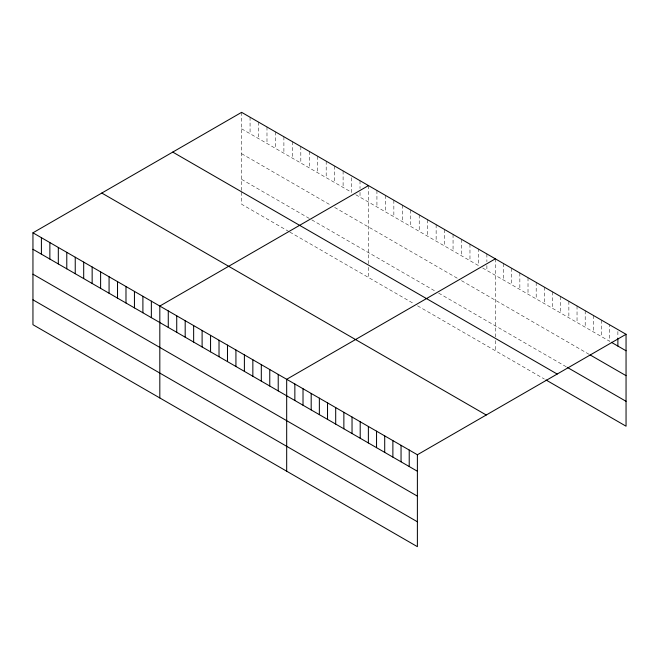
<?xml version="1.0" encoding="UTF-8"?>
<svg xmlns="http://www.w3.org/2000/svg" width="659" height="659" viewBox="0 0 659 659"><rect width="100%" height="100%" fill="white"/><g stroke="black" fill="none" stroke-linecap="round" stroke-linejoin="round"><path stroke-width="0.49" stroke-dasharray="3.29 2.47" d="M241.614 128.826L351.56 192.304L351.56 175.813M355.786 194.743L478.426 265.552L478.426 249.061M482.652 267.991L609.715 341.346L609.715 324.854M241.614 153.712L331.263 205.468M334.648 207.428L459.817 279.696M461.514 280.668L589.286 354.443M241.614 179.355L309.269 218.417M311.806 219.884L436.134 291.665M438.672 293.123L566.41 366.874M288.971 231.581L241.614 204.241L241.614 191.332M289.82 232.075L414.149 303.857M417.534 305.809L544.359 379.032M617.878 331.51L617.878 337.334M601.543 320.142L601.543 336.625M593.372 315.422L593.372 331.914M585.2 310.71L585.2 327.193M577.037 305.99L577.037 322.482M568.865 301.278L568.865 317.762M560.694 296.558L560.694 313.05M552.522 291.838L552.522 308.33M544.359 287.126L544.359 303.61M536.187 282.406L536.187 298.898M528.016 277.694L528.016 294.178M519.852 272.974L519.852 289.466M511.681 268.262L511.681 284.746M503.509 263.542L503.509 280.034M495.337 258.83L495.337 336.906M495.337 340.588L495.337 350.728M486.886 253.946L486.886 261.705M486.886 265.585L486.886 270.429M469.966 244.176L469.966 260.667M461.514 239.291L461.514 255.783M453.054 234.415L453.054 250.898M444.594 229.53L444.594 246.013M436.134 224.645L436.134 241.136M427.683 219.76L427.683 236.251M419.223 214.883L419.223 231.367M410.763 209.999L410.763 226.482M402.303 205.114L402.303 221.605M393.851 200.229L393.851 216.72M385.391 195.344L385.391 211.836M376.932 190.467L376.932 206.951M368.48 185.583L368.48 263.658M368.48 267.348L368.48 277.488M360.02 180.698L360.02 188.458M360.02 192.337L360.02 197.189M343.1 170.936L343.1 187.42M334.648 166.052L334.648 182.535M326.189 161.167L326.189 177.658M317.729 156.282L317.729 172.773M309.269 151.397L309.269 167.888M300.817 146.52L300.817 163.004M292.357 141.636L292.357 158.119M283.897 136.751L283.897 153.242M275.446 131.866L275.446 148.357M266.986 126.989L266.986 143.473M258.526 122.104L258.526 138.588M250.066 117.22L250.066 133.711M241.614 112.335L241.614 190.41"/><path stroke-width="0.99" d="M32.95 232.808L417.386 454.759L417.386 546.665L32.95 324.706L32.95 232.808L241.614 112.335L626.05 334.294L626.05 426.192L545.99 379.971M368.48 185.583L159.816 306.048L159.816 397.954M495.337 258.83L286.681 379.296L286.681 471.201M417.386 454.759L626.05 334.294M611.346 342.293L626.05 350.777M590.102 354.913L626.05 375.663M567.234 367.351L626.05 401.306M172.757 152.089L557.193 374.048M101.807 193.054L486.243 415.005M32.95 249.291L417.386 471.251M32.95 274.185L417.386 496.136M32.95 299.82L417.386 521.78M617.878 338.306L617.878 346.066M409.223 450.048L409.223 466.531M401.051 445.327L401.051 461.819M392.879 440.607L392.879 457.099M384.708 435.896L384.708 452.379M376.544 431.175L376.544 447.667M368.373 426.464L368.373 442.947M360.201 421.744L360.201 438.235M352.038 417.032L352.038 433.515M343.866 412.312L343.866 428.803M335.695 407.591L335.695 424.083M327.523 402.88L327.523 419.363M319.36 398.16L319.36 414.651M311.188 393.448L311.188 409.931M303.016 388.728L303.016 405.219M294.853 384.016L294.853 400.499M278.222 374.411L278.222 390.902M269.762 369.526L269.762 386.017M261.31 364.649L261.31 381.133M252.85 359.765L252.85 376.248M244.39 354.88L244.39 371.371M235.93 349.995L235.93 366.486M227.479 345.118L227.479 361.602M219.019 340.233L219.019 356.717M210.559 335.349L210.559 351.84M202.107 330.464L202.107 346.955M193.647 325.579L193.647 342.07M185.187 320.702L185.187 337.186M176.727 315.818L176.727 332.309M168.276 310.933L168.276 327.424M151.356 301.171L151.356 317.654M142.896 296.286L142.896 312.77M134.444 291.402L134.444 307.893M125.984 286.517L125.984 303.008M117.524 281.64L117.524 298.123M109.073 276.755L109.073 293.239M100.613 271.87L100.613 288.362M92.153 266.986L92.153 283.477M83.693 262.101L83.693 278.592M75.241 257.224L75.241 273.707M66.781 252.339L66.781 268.823M58.321 247.454L58.321 263.946M49.862 242.57L49.862 259.061M41.41 237.693L41.41 254.176"/></g></svg>
